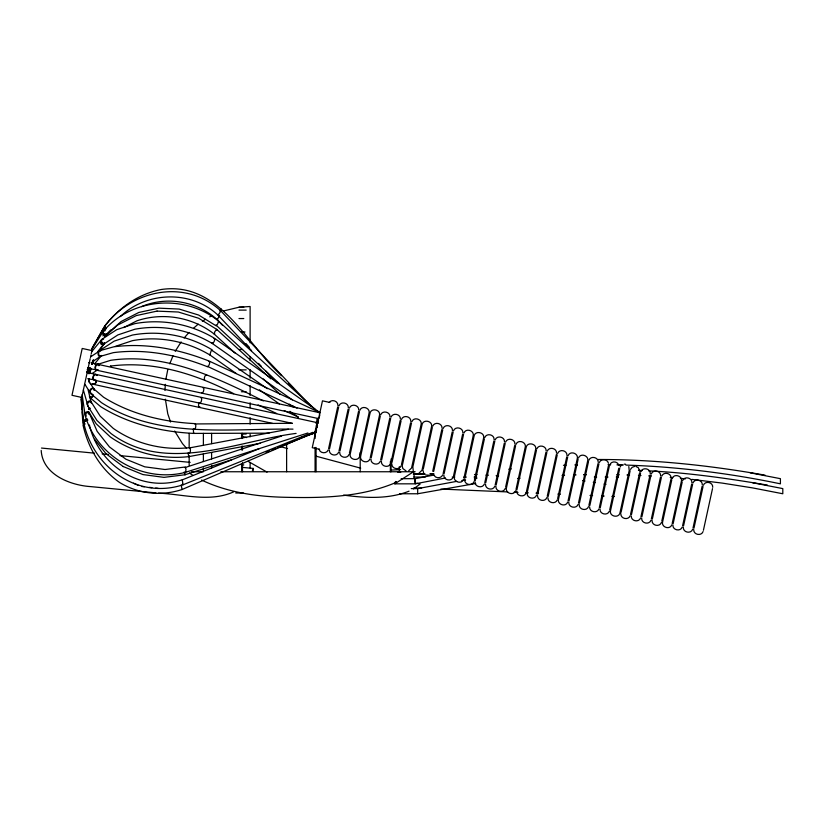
<?xml version="1.0" encoding="UTF-8"?>
<svg xmlns="http://www.w3.org/2000/svg" width="824" height="824" viewBox="0 0 824 824"><rect width="100%" height="100%" fill="white"/><g stroke="black" fill="none" stroke-linecap="round" stroke-linejoin="round"><path stroke-width="1.24" d="M90.053 369.966L89.497 370.11L88.086 367.628M212.18 342.65L212.417 343.557L292.407 399.898M212.262 350.653L212.015 349.747C188.294 335.502 159.691 330.002 132.437 335.059L114.227 341.105L99.725 350.53M86.139 414.936C81.597 412.999 91.176 409.147 88.704 413.833M164.955 390.514L165.356 384.324M103.34 331.804C100.095 333.668 106.718 338.355 106.121 333.926M188.13 452.942L188.706 456.64L260.24 443.302M91.32 403.07L88.199 390.195M253.112 470.813L253.39 468.444L241.545 467.301M215.981 325.068L279.326 383.613M216.774 330.074L216.661 329.343L198.666 318.249L178.345 312.018L157.013 311.122M81.339 397.158L82.822 423.134L84.419 422.815M319.774 415.801L319.331 412.639L98.087 364.393C95.43 364.383 94.389 369.162 96.81 370.254L318.064 418.499L319.31 417.232M165.84 379.401L167.777 369.688M90.197 358.656L81.751 397.436L71.987 395.304L82.204 348.459L91.958 350.581L91.279 353.723M90.465 357.441L91.011 354.959M328.611 448.565L337.696 406.912M329.559 448.771L338.633 407.118M339.024 450.831L348.109 409.188M339.972 451.037L349.046 409.394M349.438 453.097L358.522 411.454M359.46 411.66L350.375 453.303C348.119 459.782 359.213 462.202 359.851 455.373L368.925 413.73C370.975 408.107 361.901 404.759 359.81 410.362M370.264 457.639L379.339 415.996C381.605 409.518 370.512 407.097 369.873 413.936L360.788 455.579C358.749 461.203 367.823 464.551 369.914 458.947M371.202 457.845L380.286 416.202M380.667 459.916L389.752 418.262M381.615 460.122L390.689 418.468M391.081 462.182L400.165 420.539M392.028 462.388L401.103 420.745M401.494 464.448L410.579 422.805M411.516 423.011L402.205 465.982L402.854 468.568L406.036 470.895M423.258 469.196L432.343 427.553M432.724 471.266L441.808 429.613M433.671 471.472L442.756 429.819M443.137 473.532L452.222 431.889M444.084 473.738L453.159 432.095M453.55 475.798L462.635 434.155M463.572 434.361L454.498 476.004C452.448 481.628 461.522 484.976 463.613 479.372M463.964 478.075L473.038 436.432C475.088 430.808 466.013 427.45 463.922 433.063M464.901 478.281L473.985 436.627C474.624 429.798 485.717 432.219 483.451 438.698L474.377 480.341M475.314 480.547L484.399 438.904M484.79 482.617L493.864 440.964M485.727 482.812L494.812 441.17M495.193 484.883L504.278 443.24M496.141 485.089L505.215 443.446M505.606 487.149L514.691 445.506M515.628 445.712L506.554 487.355C504.504 492.979 513.579 496.326 515.669 490.723M516.02 489.425L525.104 447.772C527.144 442.148 518.069 438.801 515.979 444.414M516.957 489.631L526.042 447.978C526.68 441.149 537.773 443.57 535.507 450.048L526.433 491.691M527.37 491.897L536.455 450.254M536.846 493.957L545.921 452.314M537.784 494.163L546.868 452.52M547.249 496.233L556.334 454.591M548.197 496.439L557.271 454.797M557.663 498.499L566.747 456.857M567.684 457.062L558.61 498.705C556.561 504.329 565.635 507.677 567.736 502.074M568.076 500.776L577.161 459.123C579.2 453.499 570.126 450.151 568.035 455.765M569.013 500.982L578.098 459.329M578.489 503.042L587.564 461.399C589.613 455.775 580.539 452.428 578.438 458.031M579.426 503.248L588.511 461.605M588.903 505.308L597.977 463.665M589.84 505.514L598.924 463.871M599.306 507.584L608.39 465.941M600.253 507.79L609.327 466.147M609.719 509.85L618.803 468.207M619.741 468.413L610.666 510.056C608.4 516.535 619.494 518.955 620.132 512.126L629.217 470.473L628.794 466.559M621.069 512.332L630.154 470.679M630.545 514.392L639.62 472.749M631.483 514.598L640.567 472.955M640.959 516.658L650.033 475.015M641.896 516.864L650.981 475.221M651.362 518.935L660.446 477.292M652.309 519.141L661.384 477.498M661.775 521.201L670.86 479.558M671.797 479.764L662.723 521.407C660.673 527.03 669.747 530.378 671.848 524.775M672.188 523.477L681.273 481.824C683.312 476.2 674.238 472.852 672.147 478.456M673.136 523.683L682.21 482.03M682.602 525.743L691.676 484.1M683.539 525.949L692.624 484.306M693.015 528.009L702.089 486.366M693.952 528.215L703.037 486.572M703.418 530.285L712.503 488.642M193.372 428.902L193.547 433.414L269.088 433.156M90.64 368.833L89.579 372.448L87.849 368.761M92.061 364.002L93.122 360.376M318.095 423.309L318.085 422.032L316.776 423.052M91.577 350.128L92.298 347.697L103.639 327.973L105.05 328.209M91.855 364.218L92.947 360.572L91.783 364.064M89.456 373.447L90.908 368.586M92.35 363.724L93.442 360.078M184.895 467.62L281.499 436.061M185.369 474.14L184.957 474.758L163.976 477.364L142.902 474.562L123.126 466.497M91.917 363.724L93.009 360.222M89.744 373.2L91.196 368.534M92.659 363.858L93.751 360.356M93.339 395.211C93.339 397.23 89.95 399.3 89.383 396.509M93.112 394.861L91.577 397.189L89.548 397.024M395.551 481.474L394.768 483.832L415.296 483.832L445.506 477.982M104.391 343.124L97.737 351.663M169.765 363.817L172.999 355.793M199.161 402.781C198.471 403.688 197.935 408.766 199.81 406.623M89.126 414.225C90.063 410.877 84.141 413.205 85.222 415.615C97.047 457.382 143.706 483.204 185.482 472.327L307.918 432.981M99.426 351.096L104.37 343.248L103.216 343.217M92 349.098L102.701 332.288M182.217 479.908L259.498 448.565M189.304 455.909L188.706 456.64C161.205 459.72 132.922 452.809 110.241 436.864L96.202 423.793L88.92 412.309M218.432 314.397L218.144 315.283L251.598 350.653M92.267 363.549L93.802 360.315L92.999 361.406L101.373 355.7M175.193 351.343L181.105 341.909M252.371 470.38L253.39 468.444M92.082 348.727L103.546 328.107L104.061 328.488M105.318 329.404L105.956 328.302M103.639 327.973L105.122 330.311M281.509 375.692C245.531 343.021 219.452 281.406 161.648 289.44C138.329 293.777 118.532 307.97 104.349 326.654L105.76 329.209M105.781 334.019C108.274 336.305 100.94 333.648 103.7 330.857C131.84 297.814 185.009 293.756 218.473 321.03L315.304 409.507M316.097 423.042L318.528 419.993M318.528 420.796L317.518 422.321M338.983 405.82C340.786 400.948 348.727 402.678 348.336 407.859M349.397 408.086C351.189 403.214 359.14 404.945 358.749 410.125M328.271 449.863C326.706 454.076 319.969 453.561 319.063 449.162M338.685 452.129C336.882 457.011 328.931 455.281 329.332 450.089M349.098 454.405C347.295 459.277 339.344 457.547 339.735 452.366M380.626 414.905C382.429 410.022 390.37 411.753 389.979 416.944M391.039 417.171C392.842 412.299 400.783 414.029 400.392 419.21M401.453 419.437C403.245 414.565 411.197 416.295 410.805 421.476M380.327 461.213C378.525 466.085 370.584 464.355 370.975 459.174M411.866 421.713C413.957 416.11 423.031 419.457 420.982 425.081L411.557 468.022L408.704 470.731M390.741 463.479C388.938 468.362 380.997 466.621 381.388 461.44M401.154 465.756C399.352 470.628 391.4 468.897 391.802 463.716M432.682 426.245C434.485 421.373 442.426 423.103 442.035 428.284M443.096 428.521C444.898 423.649 452.839 425.38 452.448 430.561M453.509 430.787C455.301 425.915 463.253 427.646 462.861 432.827M442.797 474.83C441.417 478.445 435.906 478.796 434.094 475.386M453.21 477.106C451.408 481.978 443.456 480.248 443.858 475.067M484.739 437.596C486.541 432.724 494.493 434.454 494.091 439.635M495.152 439.872C496.954 435 504.896 436.73 504.504 441.911M474.027 481.649C472.234 486.521 464.283 484.79 464.674 479.609M505.565 442.138C507.357 437.266 515.309 438.996 514.918 444.177M484.44 483.915C482.637 488.787 474.696 487.056 475.088 481.875M494.853 486.181C493.051 491.063 485.109 489.322 485.501 484.141M505.267 488.457C503.464 493.329 495.512 491.598 495.914 486.418M536.795 448.946C538.597 444.074 546.549 445.805 546.147 450.986M547.208 451.222C549.011 446.34 556.952 448.081 556.561 453.262M526.083 492.999C524.291 497.871 516.339 496.141 516.73 490.96M557.621 453.488C559.424 448.617 567.365 450.347 566.974 455.528M536.496 495.265C534.694 500.137 526.752 498.407 527.144 493.226M546.909 497.531C545.107 502.413 537.166 500.673 537.557 495.492M557.323 499.808C555.52 504.679 547.569 502.949 547.97 497.768M588.851 460.297C590.654 455.425 598.605 457.155 598.203 462.336M599.264 462.573C600.83 458.36 607.566 458.875 608.472 463.273M578.139 504.339C576.347 509.222 568.395 507.491 568.787 502.3M588.552 506.616C586.75 511.488 578.809 509.757 579.2 504.576M620.091 467.115L620.781 465.951M598.966 508.882C597.163 513.764 589.222 512.023 589.613 506.842M630.504 469.381L632.163 467.301L634.686 466.405M609.379 511.158C607.576 516.03 599.625 514.3 600.026 509.119M640.907 471.647C642.71 466.775 650.661 468.506 650.26 473.687M651.321 473.924C653.123 469.041 661.064 470.782 660.673 475.963M630.195 515.69C628.403 520.572 620.451 518.832 620.843 513.651M661.734 476.19C663.536 471.318 671.478 473.048 671.086 478.229M640.609 517.966C638.816 522.838 630.865 521.108 631.256 515.927M651.022 520.232C649.219 525.115 641.278 523.374 641.669 518.193M682.56 480.732C684.353 475.86 692.304 477.59 691.913 482.771M661.435 522.509C659.633 527.381 651.681 525.65 652.083 520.469M692.963 482.998C694.766 478.126 702.717 479.856 702.316 485.037M703.377 485.274C705.179 480.392 713.12 482.133 712.729 487.314M682.251 527.041C680.459 531.923 672.508 530.182 672.899 525.001M692.665 529.317C690.873 534.189 682.921 532.459 683.312 527.278M703.078 531.583C701.276 536.455 693.334 534.725 693.726 529.544M104.607 343.206C102.526 346.224 99.694 340.508 102.217 339.086L116.72 329.662L134.93 323.626C162.194 318.569 190.787 324.059 214.508 338.314L319.918 412.556M102.979 335.976L104.36 333.823M102.557 339.663C98.962 339.622 100.981 346.626 103.886 344.185M185.637 472.296L185.977 469.196L185.307 467.002L165.016 469.515L144.736 466.827L125.887 459.205L109.479 446.948L97.129 431.302L89.198 412.968M219.967 311.101L221.368 309.021M316.21 423.33L316.859 422.671L317.611 423.145M316.849 419.581L318.466 417.953M90.228 408.251L88.755 409.528M316.488 421.249L318.909 418.221M91.722 351.693L101.187 340.199M100.981 344.082L102.537 342.187M94.472 364.033L101.393 355.618L100.023 356.164M189.314 447.947L288.441 429.242M396.426 481.896L394.768 483.832L413.535 471.75L415.296 483.832L415.296 478.672L434.176 475.015M184.123 337.984L189.026 332.402M103.484 344.144L104.205 343.659M101.733 355.463C98.88 358.399 97.18 351.632 100.116 350.612L113.712 346.832C146.126 342.568 179.158 349.16 209.306 361.149L320.124 412.69M96.305 364.795L110.776 360.284C164.934 352.497 216.362 377.443 263.33 400.907M100.116 350.839C96.882 351.127 97.623 358.038 100.95 356.174M105.163 327.437L104.349 326.654C131.603 289.461 185.565 278.347 220.904 310.998L310.957 406.222M120.325 316.581C146.59 291.284 191.343 289.914 218.144 315.283L220.904 310.998L220.379 311.369M106.533 334.369L110.807 329.899M219.689 315.468L217.196 319.65L222.48 325.233M217.711 319.279L217.196 319.65C196.874 301.203 166.778 295.857 141.491 306.652M194.701 423.948L292.427 423.299M194.042 433.094L193.547 433.414C161.143 431.766 128.369 424.01 100.672 406.644L89.878 397.549M329.26 402.39C331.918 398.775 338.252 401.113 337.922 405.593M610.368 463.685C612.366 461.069 616.795 461.399 618.381 464.293M106.214 334.925L121.056 321.556L138.803 312.471L158.816 308.155L179.127 309.062L198.687 315.067L216.094 325.799L217.608 324.079L218.597 321.133M104.627 336.697L117.441 325.161L136.248 315.592L157.127 311.091M193.568 328.199L198.224 324.12M202.807 387.641C205.011 386.878 203.384 394.325 201.705 392.718M200.634 397.642C202.828 396.88 201.2 404.327 199.521 402.709M214.776 333.813L214.281 334.111C192.589 317.168 163.111 312.038 136.99 320.783L123.734 327.581M84.47 422.341L83.327 423.402L84.687 423.546M208.76 361.417C210.759 361.149 209.142 366.278 207.586 366.793C177.85 354.969 145.261 348.459 113.29 352.662L100.858 356.205M89.62 408.117L88.559 408.766M89.981 367.864L88.961 368.441L87.56 367.823M213.983 338.561C215.867 338.345 213.849 343.114 212.417 343.557C189.314 329.672 161.463 324.296 134.899 329.229L117.884 334.915L103.927 343.989M210.45 354.742L209.924 355C186.821 341.105 158.96 335.739 132.407 340.673L115.391 346.358M90.31 368.761L88.601 367.669M202.344 321.36L205.433 319.3M90.99 356.596L99.107 351.251M92.051 373.54L98.015 369.616M319.094 412.391L319.733 412.165M96.171 364.692L98.2 364.527M413.493 488.91L420.137 484.079L416.738 483.173M90.3 367.885L89.085 367.834M419.107 472.997L421.97 470.298L431.395 427.347C433.661 420.868 422.568 418.448 421.929 425.287L412.845 466.93L413.267 470.844M209.718 316.828L211.943 315.726M85.088 424.041L82.956 424.793C88.065 447.679 100.168 468.825 119.562 482.473C138.339 493.978 161.123 496.336 182.011 489.538L315.098 432.085M220.873 471.75L415.152 471.75M103.7 330.857L104.885 330.877M312.873 432.332L183.01 484.8C137.34 499.756 92.865 467.26 83.605 422.125L85.346 420.518L87.797 420.302M266.131 452.386L269.706 450.934M272.085 449.976L275.659 448.534M278.038 447.566L316.169 432.167M396.529 482.236C362.158 497.006 323.956 498.19 287.123 497.325C257.953 496.851 228.155 492.711 201.592 480.062M233.789 491.794C209.965 502.692 183.165 494.173 158.455 493.133M409.034 491.186C388.3 499.375 365.228 498.057 343.567 495.111M97.829 370.069L96.81 370.254M88.673 362.756L89.713 362.57M97.5 369.997L89.878 368.74M95.326 379.988L87.694 378.741M102.217 339.086L103.587 339.169M85.943 420.714L87.602 419.807L87.241 419.035M223.366 310.998L238.991 307.228L250.115 306.497L250.115 342.815M216.661 329.343L214.817 331.681L214.158 334.019L234.964 353.033M185.112 474.727L231.575 459.792M301.275 437.379L315.942 432.662L314.995 431.24M104.432 326.603L105.307 326.757M309.185 434.176L315.705 432.94M429.52 475.263L425.596 474.964M411.269 488.601L417.686 488.601L456.743 481.35M399.722 493.761L417.686 493.761L475.695 483.503M100.116 350.612L101.095 350.622L100.157 350.375M97.18 364.053L98.602 364.363L99.251 365.423M296.104 433.403C236.406 440.984 166.108 474.552 110.972 433.506L96.933 420.436L87.663 405.83C86.469 403.884 89.301 400.382 91.258 402.091L100.178 416.151L113.279 428.398C135.373 443.94 162.936 450.646 189.726 447.648C190.838 448.647 190.694 453.818 189.067 452.829M110.766 366.041L110.354 366.113C153.213 360.376 196.009 374.075 233.686 393.656M461.79 480.547L465.581 479.949M474.428 478.548L476.962 478.157M204.898 380.204C203.291 379.534 205.197 373.736 206.69 375.085M85.387 420.848L83.44 420.322L86.829 418.963M91.886 393.481L90.403 393.079L84.934 384.365M390.452 470.133L400.629 469.598M292.994 429.139C229.402 428.295 158.321 439.223 101.527 402.699L90.733 393.604C89.147 391.791 91.289 387.332 93.74 388.835L103.567 397.219C130.892 414.359 163.234 422.012 195.185 423.629C196.39 424.741 195.731 430.087 194.021 429.016M238.991 307.228L243.791 307.228M238.991 310.112L246.191 310.112M238.991 318.548L243.791 318.548M241.391 331.979L244.986 331.979M238.991 349.489L242.586 349.489M238.991 369.873L246.191 369.873M241.391 391.75L246.191 391.75M241.391 434.001L246.191 434.001M241.391 464.942L243.791 464.942M191.425 471.75L202.786 471.75M413.607 477.065L425.184 477.065M452.222 477.065L454.797 477.065M463.809 477.065L466.384 477.065M474.109 477.065L476.684 477.065M594.331 477.065L596.638 477.065M605.197 477.065L607.988 477.065M616.259 477.065L618.484 477.065M401.175 478.672L415.296 478.672M235.736 492.999L243.441 492.999M317.158 422.64L95.903 374.395C93.246 374.384 92.206 379.153 94.626 380.255L292.18 423.33M92.875 383.799C94.801 385.745 96.82 382.171 96.315 380.358M87.014 372.561L88.014 372.778M597.853 459.493C653.937 459.411 709.845 465.385 765.033 475.16M98.169 364.641L97.18 364.301C94.842 364.95 94.049 369.142 96.439 370.172M96.738 375.476C94.389 371.603 90.702 378.999 94.255 380.173M90.074 383.593C92.885 385.694 96.696 383.706 96.017 380.286M413.854 487.901L421.569 488.23M440.861 489.065L507.718 491.928M514.155 492.206L518.008 492.371M525.722 492.701L528.297 492.814M536.012 493.143L538.577 493.246M557.869 494.081L560.444 494.184M590.015 495.451L592.58 495.564M601.582 495.955L604.157 496.058M611.871 496.388L614.447 496.501M638.435 470.339L642.256 470.545M648.622 470.875C688.514 472.698 728.076 478.476 767.422 485.089M624.273 464.139L625.612 464.242M670.242 477.477L672.775 477.704M680.397 478.363L685.486 478.816M86.304 416.089L85.222 415.615M41.478 448.06L94.461 453.159M102.125 453.89L108.51 454.508M120.016 455.61L190.19 462.367M155.932 492.886L90.486 486.593C69.834 485.212 42.467 474.315 41.2 450.429M141.769 486.5L144.293 486.778M149.34 487.355L151.873 487.633M155.654 488.066L158.177 488.344M691.841 479.372L722.257 483.101L752.59 487.901L782.8 493.761L782.8 488.601L752.59 482.74M582.681 480.639L585.03 481.01M593.259 482.308L595.196 482.617M604.085 484.018L606.011 484.327M750.201 472.811L780.41 478.672L780.41 483.832C740.354 475.469 699.772 469.752 658.953 466.775A875.201 874.831 90 0 0 625.869 465.086M329.796 402.442L322.472 400.845L312.255 447.69L319.578 449.286M91.155 362.89L97.716 364.321M88.971 372.881L95.532 374.312M93.73 384.396L272.569 423.392M91.629 394.006L90.733 393.604M399.692 472.234L397.539 471.75L400.711 472.471M241.525 436.226L246.572 437.575M280.294 446.608L287.504 448.544M315.592 456.063L360.706 468.156M105.091 335.183L106.049 335.214L106.018 334.4M636.025 466.508L638.373 467.774L639.857 471.421M88.436 406.314L87.663 405.83M93.349 384.314L92.453 383.706M98.087 364.393L99.23 365.547M95.903 374.395L97.047 375.538M133.519 483.194L138.175 485.305M297.021 408.117L207.267 366.299M284.249 410.579L298.195 417.026M258.077 404.924L276.668 413.514M267.058 472.131L248.065 461.316M315.458 433.012L314.799 432.106M189.396 472.997L193.094 475.479M267.326 388.712L211.49 350.004L209.76 354.856L236.241 373.529M289.245 404.141L293.416 407.087M259.395 389.834L279.387 403.925M289.914 411.341L298.339 417.263M123.219 466.569L106.111 453.787L94.544 439.213M216.794 329.435L270.828 378.834M263.33 378.958L280.356 394.511M292.644 405.748L294.539 407.478M184.957 474.758L184.246 471.874M87.756 405.233L83.368 389.999M258.571 363.405L261.208 366.196M265.616 370.852L277.06 382.944M86.757 371.542L87.54 372.541M288.39 383.315L292.685 388.083M245.995 343.587L249.425 347.388M186.574 448.297L182.485 443.642L174.647 431.034M316.056 432.157L315.262 430.004M316.529 424.175L317.188 426.976M93.74 388.835L94.235 389.865M94.06 390.195C93.874 385.57 88.178 389.649 90.084 392.605M317.003 423.351L317.498 425.524M93.812 388.897L88.765 380.832L89.033 382.151L88.992 378.577M87.159 369.667L89.002 373.839M98.612 364.919L98.921 365.475M98.571 365.094L98.87 365.681M91.258 402.091L91.557 403.08M91.31 401.896C90.104 399.177 86.345 402.153 87.19 404.388M316.241 425.472L316.818 427.831M423.68 473.11L423.031 470.525M182.691 484.244L183.01 484.8L182.279 479.753C141.656 493.422 98.684 465.694 89.425 424.978M170.558 422.022L167.777 413.813L165.356 399.166M315.922 426.976L316.55 430.416M315.582 428.542L316.035 430.355M181.249 484.914L182.011 489.538M82.142 394.614L84.903 413.906M81.102 399.403L82.029 409.373M85.583 419.941L85.696 421.208M81.36 397.889L83.461 420.549M82.256 411.856L82.833 418.087M417.686 488.601L417.686 493.761M399.31 466.642L399.31 471.75M391.091 458.958L391.091 471.75M390.38 461.522L390.38 471.75M360.201 452.561L360.201 471.75M316.076 447.442L316.076 471.75M315.077 433.373L315.077 438.492M315.077 447.442L315.077 471.75M286.618 443.611L286.618 471.75M250.115 356.833L250.115 360.685M250.115 369.688L250.115 378.267M250.115 385.622L250.115 395.427M250.115 402.781L250.115 407.684M250.115 417.665L250.115 424.092M250.115 434.372L250.115 436.895M250.115 463.109L250.115 468.001M242.493 433.373L242.493 438.492M242.493 446.165L242.493 450.007M242.493 462.8L242.493 471.75M241.782 433.373L241.782 438.492M241.782 446.165L241.782 450.007M241.782 464.077L241.782 471.75M211.603 433.373L211.603 443.611M211.603 452.561L211.603 458.958M211.603 465.354L211.603 467.919M203.384 433.373L203.384 444.888M203.384 453.839L203.384 461.522M203.384 467.919L203.384 471.75M189.16 433.373L189.16 447.442M189.16 456.403L189.16 465.354M517.524 478.476A875.902 875.521 -90 0 1 520.068 478.239M562.04 475.397A875.902 875.521 -90 0 1 564.584 475.283M616.795 474.717A875.201 874.831 -90 0 1 619.349 474.768M638.446 475.397A875.201 874.831 -90 0 1 640.99 475.51M648.622 475.901A875.201 874.831 -90 0 1 651.166 476.045M573.494 474.974A875.201 874.831 -90 0 1 576.038 474.892M618.227 464.87A875.902 875.521 -90 0 1 622.048 464.973M508.789 469.186A875.902 875.521 -90 0 1 511.333 468.928M563.472 465.313A875.902 875.521 -90 0 1 566.016 465.22M616.96 464.849A875.201 874.831 90 0 1 623.325 465.014M474.49 474.531A875.201 874.831 90 0 1 477.034 474.634M485.944 475.077A875.201 874.831 90 0 1 488.488 475.211M496.12 475.685A875.201 874.831 90 0 1 498.664 475.85M629.536 475.046A875.902 875.521 -90 0 0 626.982 474.964A875.201 874.831 -90 0 1 629.536 475.057M586.235 474.676A875.902 875.521 -90 0 0 583.68 474.717A875.201 874.831 -90 0 1 586.235 474.676M610.594 464.726A875.902 875.521 -90 0 0 608.04 464.695A875.201 874.831 90 0 1 610.594 464.736M577.48 464.88A875.902 875.521 -90 0 0 574.925 464.942A875.201 874.831 90 0 1 577.48 464.88M424.824 473.913A875.902 875.521 -90 0 0 413.36 474.171A875.201 874.831 90 0 1 424.824 473.913M433.733 473.821A875.902 875.521 -90 0 0 429.912 473.852A875.201 874.831 90 0 1 433.733 473.821"/></g></svg>
